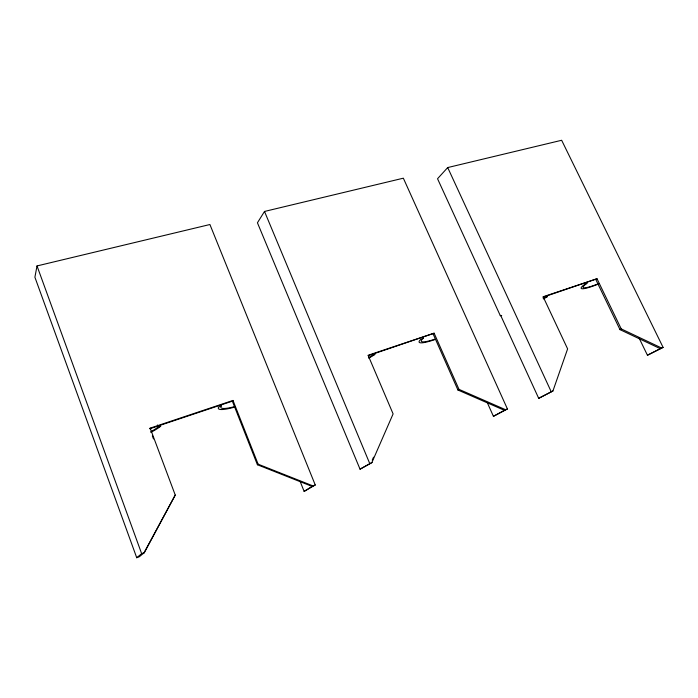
<?xml version="1.0" encoding="UTF-8"?>
<svg xmlns="http://www.w3.org/2000/svg" width="698" height="698" viewBox="0 0 698 698"><rect width="100%" height="100%" fill="white"/><g stroke="black" fill="none" stroke-linecap="round" stroke-linejoin="round"><path stroke-width="1.05" d="M37.02 265.938L34.9 277.228L136.729 557.728L139.417 556.664L144.399 552.563L175.242 495.057L150.157 428.144L232.992 400.451L258.12 464.179L312.957 485.895L315.252 484.988L209.915 224.52L37.02 265.938L141.642 553.645L136.729 557.728M500.3 315.653L500.667 315.391L538.69 398.322L552.929 390.976L567.614 348.887L543.14 296.755L597.017 278.738L621.237 328.906L661.591 348.005L663.1 347.403L561.654 140.272L447.706 167.564L437.533 178.732L500.3 315.653A32.117 4.589 -24.6 0 0 501.688 315.575M371.868 462.591L393.105 413.897L368.099 355.273L434.13 333.199L458.987 389.353L505.579 409.709L507.429 408.976L403.348 178.191L264.507 211.45L257.431 222.784L360.037 469.169L371.868 462.591L360.037 469.169M372.235 460.165L373.535 457.19M143.919 552.956L175.242 495.057M150.157 428.144L149.686 428.816L232.347 401.158L232.992 400.451M150.873 432.359A41.269 6.945 -20.6 0 0 160.296 426.557L160.776 426.129L157.888 427.246A38.704 6.518 -20.6 0 1 150.794 431.73M232.347 401.158L257.414 464.755L258.12 464.179M368.239 355.692L434.13 333.199M543.018 297.208L597.017 278.738M433.144 333.976L457.932 390.016L458.987 389.353M300.088 481.332L304.127 491.392L312.957 485.895M315.252 484.988L304.127 491.392M595.813 279.54L619.981 329.622L621.237 328.906M487.195 402.406L493.416 416.322L505.579 409.709M507.429 408.976L493.416 416.322M538.69 398.322L552.929 390.976M638.958 337.762L647.439 355.23L661.591 348.005M663.1 347.403L647.439 355.23M141.642 553.645L144.399 552.563M257.414 464.755L312.128 486.41M457.932 390.016L504.445 410.328M619.981 329.622L660.273 348.677M447.706 167.564L551.184 391.665M264.507 211.45L369.704 463.446M157.39 424.977L158.158 427.002M152.339 435.901L153.473 438.937M235.243 406.934A34.586 5.732 -21.9 0 1 218.587 407.135L221.449 405.8L221.126 406.166A32.352 5.357 -21.9 0 0 234.502 406.637M434.601 339.673A30.695 4.65 -23.9 0 1 420.807 339.324L423.468 338.102L422.953 338.504A28.714 4.345 -23.9 0 0 434.81 339.219M368.701 358.17A35.345 5.706 -23 0 0 374.372 354.785L375.018 354.331L372.575 355.282A33.155 5.357 -23 0 1 368.989 357.472M598.09 284.156A28.461 3.726 -25.1 0 1 584.645 284.391L587.114 283.257L586.495 283.676A26.629 3.49 -25.1 0 0 598.788 283.597M543.506 298.875A32.117 4.589 -24.6 0 0 546.796 296.982L547.537 296.519L545.426 297.348A30.119 4.301 -24.6 0 1 543.192 298.639"/></g></svg>
